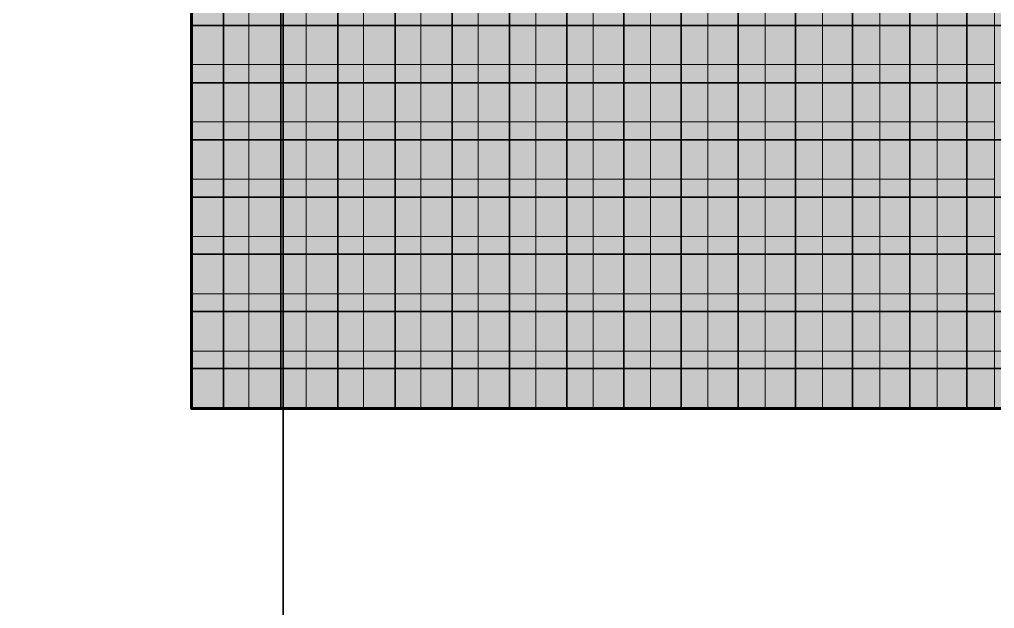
# Model space of a CAD drawing. Header units: millimetres. Extents: x -510890 to 418982, y -118257 to 141350.
# Drawn here: x 59673 to 68173, y -72929 to -67793 of the extents above; entities that cross this region are included whole.
import ezdxf

# ---------------------------------------------------------------- set-up
doc = ezdxf.new("R2010")
doc.units = ezdxf.units.MM
doc.layers.add('АР_Площадь контур', color=220, linetype='Continuous', lineweight=35, plot=False)

msp = doc.modelspace()

# ---------------------------------------------------------------- hatches: boundary and pattern name
at = {"layer": 'АР_Площадь контур', "true_color": 0x000000, "transparency": 33554687}
h = msp.add_hatch(dxfattribs=at)
h.set_pattern_fill('ANSI37', color=18, scale=157, angle=45, style=0)
h.set_pattern_definition([(90, (-3350.1, -135638.56), (-498.475, 0), []), (180, (-3350.1, -135638.56), (-6e-14, -498.475), [])])
h.paths.add_polyline_path([(71162.4, -71185.6), (61172.4, -71185.6), (61172.6, -62377.9), (67322.4, -62377.9), (67322.4, -65035.6), (67649, -65035.6), (67773.9, -65035.6), (71162.4, -65054.1)])
at = {"layer": 'АР_Площадь контур', "lineweight": 5, "ltscale": 300, "true_color": 0xb8b9bc, "transparency": 33554687}
h = msp.add_hatch(color=9, dxfattribs=at)
h.dxf.hatch_style = 1
h.paths.add_polyline_path([(61672.6, -65185.6), (61172.6, -65185.6)], flags=17)
h.paths.add_polyline_path([(62172.6, -65685.6), (61672.6, -65685.6), (61672.6, -66185.6), (62172.6, -66185.6)])
h.paths.add_polyline_path([(62672.6, -65685.6), (62172.6, -65685.6), (62172.6, -66185.6), (62672.6, -66185.6)])
h.paths.add_polyline_path([(62672.6, -66185.6), (62172.6, -66185.6)], flags=17)
h.paths.add_polyline_path([(63172.6, -65685.6), (62672.6, -65685.6), (62672.6, -66685.6), (63172.6, -66685.6)])
h.paths.add_polyline_path([(63172.6, -66685.6), (62672.6, -66685.6), (62672.6, -67185.6), (63172.6, -67185.6)])
h.paths.add_polyline_path([(63672.6, -66685.6), (63172.6, -66685.6), (63172.6, -67185.6), (63672.6, -67185.6)])
h.paths.add_polyline_path([(63672.6, -67185.6), (63172.6, -67185.6)])
h.paths.add_polyline_path([(64172.6, -66685.6), (63672.6, -66685.6), (63672.6, -67685.6), (64172.6, -67685.6)])
h.paths.add_polyline_path([(64172.6, -67685.6), (63672.6, -67685.6), (63672.6, -68185.6), (64172.6, -68185.6)])
h.paths.add_polyline_path([(64672.6, -67685.6), (64172.6, -67685.6), (64172.6, -68185.6), (64672.6, -68185.6)])
h.paths.add_polyline_path([(64672.6, -68185.6), (64172.6, -68185.6)], flags=17)
h.paths.add_polyline_path([(65172.6, -67685.6), (64672.6, -67685.6), (64672.6, -68685.6), (65172.6, -68685.6)])
h.paths.add_polyline_path([(65172.6, -68685.6), (64672.6, -68685.6), (64672.6, -69185.6), (65172.6, -69185.6)])
h.paths.add_polyline_path([(65672.6, -68685.6), (65172.6, -68685.6), (65172.6, -69185.6), (65672.6, -69185.6)])
h.paths.add_polyline_path([(65672.6, -69185.6), (65172.6, -69185.6)], flags=17)
h.paths.add_polyline_path([(66172.6, -68685.6), (65672.6, -68685.6), (65672.6, -69685.6), (66172.6, -69685.6)])
h.paths.add_polyline_path([(66172.6, -69685.6), (65672.6, -69685.6), (65672.6, -70185.6), (66172.6, -70185.6)])
h.paths.add_polyline_path([(66672.6, -69685.6), (66172.6, -69685.6), (66172.6, -70185.6), (66672.6, -70185.6)])
h.paths.add_polyline_path([(66672.6, -70185.6), (66672.6, -70685.6)], flags=17)
h.paths.add_polyline_path([(67172.6, -69685.6), (66672.6, -69685.6), (66672.6, -70685.6), (67172.6, -70685.6)])
h.paths.add_polyline_path([(67172.6, -70685.6), (66672.6, -70685.6), (66672.6, -71185.6), (67172.6, -71185.6)])
h.paths.add_polyline_path([(62172.6, -65185.6), (61672.6, -65185.6), (61672.6, -65685.6), (62172.6, -65685.6)])
at = {"layer": 'АР_Площадь контур', "lineweight": 5, "ltscale": 300, "true_color": 0x828487, "transparency": 33554687}
h = msp.add_hatch(color=252, dxfattribs=at)
h.dxf.hatch_style = 1
h.paths.add_polyline_path([(66672.6, -70685.6), (66172.6, -70685.6), (66172.6, -71185.6), (66672.6, -71185.6)])
h.paths.add_polyline_path([(66672.6, -70185.6), (66172.6, -70185.6), (66172.6, -70685.6), (66672.6, -70685.6)])
h.paths.add_polyline_path([(66172.6, -70185.6), (65672.6, -70185.6), (65672.6, -70685.6), (66172.6, -70685.6)])
h.paths.add_polyline_path([(65672.6, -70185.6), (65172.6, -70185.6), (65172.6, -70685.6), (65672.6, -70685.6)])
h.paths.add_polyline_path([(65672.6, -69685.6), (65172.6, -69685.6), (65172.6, -70185.6), (65672.6, -70185.6)])
h.paths.add_polyline_path([(65672.6, -69185.6), (65172.6, -69185.6), (65172.6, -69685.6), (65672.6, -69685.6)])
h.paths.add_polyline_path([(65172.6, -69185.6), (64672.6, -69185.6), (64672.6, -69685.6), (65172.6, -69685.6)])
h.paths.add_polyline_path([(64672.6, -69185.6), (64172.6, -69185.6), (64172.6, -69685.6), (64672.6, -69685.6)])
h.paths.add_polyline_path([(64672.6, -68685.6), (64172.6, -68685.6), (64172.6, -69185.6), (64672.6, -69185.6)])
h.paths.add_polyline_path([(64672.6, -68185.6), (64172.6, -68185.6), (64172.6, -68685.6), (64672.6, -68685.6)])
h.paths.add_polyline_path([(64172.6, -68185.6), (63672.6, -68185.6), (63672.6, -68685.6), (64172.6, -68685.6)])
h.paths.add_polyline_path([(63672.6, -68185.6), (63172.6, -68185.6), (63172.6, -68685.6), (63672.6, -68685.6)])
h.paths.add_polyline_path([(63672.6, -67685.6), (63172.6, -67685.6), (63172.6, -68185.6), (63672.6, -68185.6)])
h.paths.add_polyline_path([(63672.6, -67185.6), (63172.6, -67185.6), (63172.6, -67685.6), (63672.6, -67685.6)])
h.paths.add_polyline_path([(63172.6, -67185.6), (62672.6, -67185.6), (62672.6, -67685.6), (63172.6, -67685.6)])
h.paths.add_polyline_path([(62672.6, -67185.6), (62172.6, -67185.6), (62172.6, -67685.6), (62672.6, -67685.6)])
h.paths.add_polyline_path([(62672.6, -66685.6), (62172.6, -66685.6), (62172.6, -67185.6), (62672.6, -67185.6)])
h.paths.add_polyline_path([(62672.6, -66185.6), (62172.6, -66185.6), (62172.6, -66685.6), (62672.6, -66685.6)])
h.paths.add_polyline_path([(62172.6, -66185.6), (61672.6, -66185.6), (61672.6, -66685.6), (62172.6, -66685.6)])
h.paths.add_polyline_path([(61672.6, -66185.6), (61172.6, -66185.6), (61172.6, -66685.6), (61672.6, -66685.6)])
h.paths.add_polyline_path([(61672.6, -65685.6), (61172.6, -65685.6), (61172.6, -66185.6), (61672.6, -66185.6)])
h.paths.add_polyline_path([(61672.6, -65254.8), (61172.6, -65254.8), (61172.6, -65685.6), (61672.6, -65685.6)])
h.paths.add_polyline_path([(61672.6, -65185.6), (61172.6, -65185.6), (61172.6, -65254.8), (61672.6, -65254.8)])
at = {"layer": 'АР_Площадь контур', "lineweight": 5, "ltscale": 300, "transparency": 33554687}
h = msp.add_hatch(color=252, dxfattribs=at)
h.dxf.hatch_style = 1
h.paths.add_polyline_path([(61672.6, -66685.6), (61172.6, -66685.6), (61172.6, -67185.6), (61672.6, -67185.6)])
h.paths.add_polyline_path([(61672.6, -67185.6), (61172.6, -67185.6)], flags=17)
h.paths.add_polyline_path([(62172.6, -66685.6), (61672.6, -66685.6), (61672.6, -67685.6), (62172.6, -67685.6)])
h.paths.add_polyline_path([(62172.6, -67685.6), (61672.6, -67685.6), (61672.6, -68185.6), (62172.6, -68185.6)])
h.paths.add_polyline_path([(62672.6, -67685.6), (62172.6, -67685.6), (62172.6, -68185.6), (62672.6, -68185.6)])
h.paths.add_polyline_path([(62672.6, -68185.6), (62172.6, -68185.6)], flags=17)
h.paths.add_polyline_path([(63172.6, -67685.6), (62672.6, -67685.6), (62672.6, -68685.6), (63172.6, -68685.6)])
h.paths.add_polyline_path([(63172.6, -68685.6), (62672.6, -68685.6), (62672.6, -69185.6), (63172.6, -69185.6)])
h.paths.add_polyline_path([(63672.6, -68685.6), (63172.6, -68685.6), (63172.6, -69185.6), (63672.6, -69185.6)])
h.paths.add_polyline_path([(63672.6, -69185.6), (63172.6, -69185.6)], flags=17)
h.paths.add_polyline_path([(64172.6, -68685.6), (63672.6, -68685.6), (63672.6, -69685.6), (64172.6, -69685.6)])
h.paths.add_polyline_path([(64172.6, -69685.6), (63672.6, -69685.6), (63672.6, -70185.6), (64172.6, -70185.6)])
h.paths.add_polyline_path([(64672.6, -69685.6), (64172.6, -69685.6), (64172.6, -70185.6), (64672.6, -70185.6)])
h.paths.add_polyline_path([(64672.6, -70185.6), (64172.6, -70185.6)], flags=17)
h.paths.add_polyline_path([(65172.6, -69685.6), (64672.6, -69685.6), (64672.6, -70685.6), (65172.6, -70685.6)])
h.paths.add_polyline_path([(65172.6, -70685.6), (64672.6, -70685.6), (64672.6, -71185.6), (65172.6, -71185.6)])
h.paths.add_polyline_path([(66172.6, -70685.6), (65172.6, -70685.6), (65172.6, -71185.6), (66172.6, -71185.6)])
h = msp.add_hatch(color=252, dxfattribs=at)
h.dxf.hatch_style = 1
h.paths.add_polyline_path([(67672.6, -66685.6), (67172.6, -66685.6), (67172.6, -67185.6), (67672.6, -67185.6)])
h.paths.add_polyline_path([(67672.6, -67185.6), (67172.6, -67185.6)], flags=17)
h.paths.add_polyline_path([(68172.6, -66685.6), (67672.6, -66685.6), (67672.6, -67685.6), (68172.6, -67685.6)])
h.paths.add_polyline_path([(68172.6, -67685.6), (67672.6, -67685.6), (67672.6, -68185.6), (68172.6, -68185.6)])
h.paths.add_polyline_path([(68672.6, -67685.6), (68172.6, -67685.6), (68172.6, -68185.6), (68672.6, -68185.6)])
h.paths.add_polyline_path([(68672.6, -68185.6), (68172.6, -68185.6)], flags=17)
h.paths.add_polyline_path([(69172.6, -67685.6), (68672.6, -67685.6), (68672.6, -68685.6), (69172.6, -68685.6)])
h.paths.add_polyline_path([(69172.6, -68685.6), (68672.6, -68685.6), (68672.6, -69185.6), (69172.6, -69185.6)])
h.paths.add_polyline_path([(69672.6, -68685.6), (69172.6, -68685.6), (69172.6, -69185.6), (69672.6, -69185.6)])
h.paths.add_polyline_path([(69672.6, -69185.6), (69172.6, -69185.6)], flags=17)
h.paths.add_polyline_path([(70172.6, -68685.6), (69672.6, -68685.6), (69672.6, -69685.6), (70172.6, -69685.6)])
h.paths.add_polyline_path([(70172.6, -69685.6), (69672.6, -69685.6), (69672.6, -70185.6), (70172.6, -70185.6)])
h.paths.add_polyline_path([(70672.6, -69685.6), (70172.6, -69685.6), (70172.6, -70185.6), (70672.6, -70185.6)])
h.paths.add_polyline_path([(70672.6, -70185.6), (70172.6, -70185.6)], flags=17)
h.paths.add_polyline_path([(71162.4, -70685.6), (71162.4, -69685.6), (70672.6, -69685.6), (70672.6, -70685.6)])
h.paths.add_polyline_path([(71162.4, -71185.6), (71162.4, -70685.6), (70672.6, -70685.6), (70672.6, -71185.6)])
at = {"layer": 'АР_Площадь контур', "lineweight": 5, "ltscale": 300, "true_color": 0xb8b9bc, "transparency": 33554687}
h = msp.add_hatch(color=9, dxfattribs=at)
h.dxf.hatch_style = 1
h.paths.add_polyline_path([(64672.6, -70685.6), (64172.6, -70685.6), (64172.6, -71185.6), (64672.6, -71185.6)])
h.paths.add_polyline_path([(64672.6, -70185.6), (64172.6, -70185.6), (64172.6, -70685.6), (64672.6, -70685.6)])
h.paths.add_polyline_path([(64172.6, -70185.6), (63672.6, -70185.6), (63672.6, -70685.6), (64172.6, -70685.6)])
h.paths.add_polyline_path([(63672.6, -70185.6), (63172.6, -70185.6), (63172.6, -70685.6), (63672.6, -70685.6)])
h.paths.add_polyline_path([(63672.6, -69685.6), (63172.6, -69685.6), (63172.6, -70185.6), (63672.6, -70185.6)])
h.paths.add_polyline_path([(63672.6, -69185.6), (63172.6, -69185.6), (63172.6, -69685.6), (63672.6, -69685.6)])
h.paths.add_polyline_path([(63172.6, -69185.6), (62672.6, -69185.6), (62672.6, -69685.6), (63172.6, -69685.6)])
h.paths.add_polyline_path([(62672.6, -69185.6), (62172.6, -69185.6), (62172.6, -69685.6), (62672.6, -69685.6)])
h.paths.add_polyline_path([(62672.6, -68685.6), (62172.6, -68685.6), (62172.6, -69185.6), (62672.6, -69185.6)])
h.paths.add_polyline_path([(62672.6, -68185.6), (62172.6, -68185.6), (62172.6, -68685.6), (62672.6, -68685.6)])
h.paths.add_polyline_path([(62172.6, -68185.6), (61672.6, -68185.6), (61672.6, -68685.6), (62172.6, -68685.6)])
h.paths.add_polyline_path([(61672.6, -68185.6), (61172.6, -68185.6), (61172.6, -68685.6), (61672.6, -68685.6)])
h.paths.add_polyline_path([(61672.6, -67685.6), (61172.6, -67685.6), (61172.6, -68185.6), (61672.6, -68185.6)])
h.paths.add_polyline_path([(61672.6, -67185.6), (61172.6, -67185.6), (61172.6, -67685.6), (61672.6, -67685.6)])
h = msp.add_hatch(color=9, dxfattribs=at)
h.dxf.hatch_style = 1
h.paths.add_polyline_path([(70672.6, -70685.6), (70172.6, -70685.6), (70172.6, -71185.6), (70672.6, -71185.6)])
h.paths.add_polyline_path([(70672.6, -70185.6), (70172.6, -70185.6), (70172.6, -70685.6), (70672.6, -70685.6)])
h.paths.add_polyline_path([(70172.6, -70185.6), (69672.6, -70185.6), (69672.6, -70685.6), (70172.6, -70685.6)])
h.paths.add_polyline_path([(69672.6, -70185.6), (69172.6, -70185.6), (69172.6, -70685.6), (69672.6, -70685.6)])
h.paths.add_polyline_path([(69672.6, -69685.6), (69172.6, -69685.6), (69172.6, -70185.6), (69672.6, -70185.6)])
h.paths.add_polyline_path([(69672.6, -69185.6), (69172.6, -69185.6), (69172.6, -69685.6), (69672.6, -69685.6)])
h.paths.add_polyline_path([(69172.6, -69185.6), (68672.6, -69185.6), (68672.6, -69685.6), (69172.6, -69685.6)])
h.paths.add_polyline_path([(68672.6, -69185.6), (68172.6, -69185.6), (68172.6, -69685.6), (68672.6, -69685.6)])
h.paths.add_polyline_path([(68672.6, -68685.6), (68172.6, -68685.6), (68172.6, -69185.6), (68672.6, -69185.6)])
h.paths.add_polyline_path([(68672.6, -68185.6), (68172.6, -68185.6), (68172.6, -68685.6), (68672.6, -68685.6)])
h.paths.add_polyline_path([(68172.6, -68185.6), (67672.6, -68185.6), (67672.6, -68685.6), (68172.6, -68685.6)])
h.paths.add_polyline_path([(67672.6, -68185.6), (67172.6, -68185.6), (67172.6, -68685.6), (67672.6, -68685.6)])
h.paths.add_polyline_path([(67672.6, -67685.6), (67172.6, -67685.6), (67172.6, -68185.6), (67672.6, -68185.6)])
h.paths.add_polyline_path([(67672.6, -67185.6), (67172.6, -67185.6), (67172.6, -67685.6), (67672.6, -67685.6)])
at = {"layer": 'АР_Площадь контур', "lineweight": 5, "ltscale": 300, "transparency": 33554687}
h = msp.add_hatch(color=252, dxfattribs=at)
h.dxf.hatch_style = 1
h.paths.add_polyline_path([(65672.6, -67685.6), (65172.6, -67685.6), (65172.6, -68185.6), (65672.6, -68185.6)])
at = {"layer": 'АР_Площадь контур', "lineweight": 5, "ltscale": 300, "true_color": 0x828487, "transparency": 33554687}
h = msp.add_hatch(color=252, dxfattribs=at)
h.dxf.hatch_style = 1
h.paths.add_polyline_path([(66172.5, -67685.6), (65672.5, -67685.6), (65672.5, -68185.6), (66172.5, -68185.6)])
h = msp.add_hatch(color=252, dxfattribs=at)
h.dxf.hatch_style = 1
h.paths.add_polyline_path([(66672.5, -67685.6), (66172.5, -67685.6), (66172.5, -68185.6), (66672.5, -68185.6)])
h = msp.add_hatch(color=252, dxfattribs=at)
h.dxf.hatch_style = 1
h.paths.add_polyline_path([(67172.5, -67685.6), (66672.5, -67685.6), (66672.5, -68185.6), (67172.5, -68185.6)])
at = {"layer": 'АР_Площадь контур', "lineweight": 5, "ltscale": 300, "transparency": 33554687}
h = msp.add_hatch(color=252, dxfattribs=at)
h.dxf.hatch_style = 1
h.paths.add_polyline_path([(65672.6, -68185.6), (65172.6, -68185.6), (65172.6, -68685.6), (65672.6, -68685.6)])
h = msp.add_hatch(color=252, dxfattribs=at)
h.dxf.hatch_style = 1
h.paths.add_polyline_path([(66172.6, -68185.6), (65672.6, -68185.6), (65672.6, -68685.6), (66172.6, -68685.6)])
h = msp.add_hatch(color=252, dxfattribs=at)
h.dxf.hatch_style = 1
h.paths.add_polyline_path([(66672.6, -68185.6), (66172.6, -68185.6), (66172.6, -68685.6), (66672.6, -68685.6)])
at = {"layer": 'АР_Площадь контур', "lineweight": 5, "ltscale": 300, "true_color": 0x828487, "transparency": 33554687}
h = msp.add_hatch(color=252, dxfattribs=at)
h.dxf.hatch_style = 1
h.paths.add_polyline_path([(67172.5, -68185.6), (66672.5, -68185.6), (66672.5, -68685.6), (67172.5, -68685.6)])
at = {"layer": 'АР_Площадь контур', "lineweight": 5, "ltscale": 300, "transparency": 33554687}
h = msp.add_hatch(color=252, dxfattribs=at)
h.dxf.hatch_style = 1
h.paths.add_polyline_path([(60172.6, -68685.6), (59672.6, -68685.6)], flags=17)
h.paths.add_polyline_path([(61172.6, -69685.6), (60672.6, -69685.6)], flags=17)
h.paths.add_polyline_path([(61672.6, -69185.6), (61172.6, -69185.6), (61172.6, -70185.6), (61672.6, -70185.6)])
h.paths.add_polyline_path([(61672.6, -70185.6), (61172.6, -70185.6), (61172.6, -70685.6), (61672.6, -70685.6)])
h.paths.add_polyline_path([(62172.6, -70185.6), (61672.6, -70185.6), (61672.6, -70685.6), (62172.6, -70685.6)])
h.paths.add_polyline_path([(62172.6, -70685.6), (61672.6, -70685.6)], flags=17)
h.paths.add_polyline_path([(62672.6, -70185.6), (62172.6, -70185.6), (62172.6, -71185.6), (62672.6, -71185.6)])
h.paths.add_polyline_path([(63172.6, -71685.6), (62672.6, -71685.6)], flags=17)
at = {"layer": 'АР_Площадь контур', "lineweight": 5, "ltscale": 300, "true_color": 0x828487, "transparency": 33554687}
h = msp.add_hatch(color=252, dxfattribs=at)
h.dxf.hatch_style = 1
h.paths.add_polyline_path([(61172.4, -68686), (61172.4, -69185.6), (61172.6, -69185.6), (61172.6, -68686)])
h = msp.add_hatch(color=252, dxfattribs=at)
h.dxf.hatch_style = 1
h.paths.add_polyline_path([(61672.6, -69185.6), (61172.6, -69185.6)])
h.paths.add_polyline_path([(62172.6, -68685.6), (61672.6, -68685.6), (61672.6, -69685.6), (62172.6, -69685.6)])
h.paths.add_polyline_path([(62172.6, -69685.6), (61672.6, -69685.6), (61672.6, -70185.6), (62172.6, -70185.6)])
h.paths.add_polyline_path([(63172.6, -69685.6), (62172.6, -69685.6), (62172.6, -70185.6), (63172.6, -70185.6)])
h.paths.add_polyline_path([(61672.6, -68685.6), (61172.6, -68685.6), (61172.6, -69185.6), (61672.6, -69185.6)])
h.paths.add_polyline_path([(62672.6, -70185.6), (62672.6, -70685.6)], flags=17)
h.paths.add_polyline_path([(63172.6, -70238.1), (63172.6, -70185.6), (62836.5, -70185.6), (62672.6, -70185.6), (62672.6, -70685.6), (63172.6, -70685.6)])
h.paths.add_polyline_path([(63172.6, -70685.6), (62672.6, -70685.6), (62672.6, -71185.6), (63172.6, -71185.6)])
h.paths.add_polyline_path([(64172.6, -70685.6), (63172.6, -70685.6), (63172.6, -71185.6), (64172.6, -71185.6)])
at = {"layer": 'АР_Площадь контур', "lineweight": 5, "ltscale": 300, "transparency": 33554687}
h = msp.add_hatch(color=252, dxfattribs=at)
h.dxf.hatch_style = 1
h.paths.add_polyline_path([(66172.6, -68685.6), (65672.6, -68685.6)], flags=17)
h.paths.add_polyline_path([(67172.6, -69685.6), (66672.6, -69685.6)], flags=17)
h.paths.add_polyline_path([(67672.6, -69185.6), (67172.6, -69185.6), (67172.6, -70185.6), (67672.6, -70185.6)])
h.paths.add_polyline_path([(67672.6, -70185.6), (67172.6, -70185.6), (67172.6, -70685.6), (67672.6, -70685.6)])
h.paths.add_polyline_path([(68172.6, -70185.6), (67672.6, -70185.6), (67672.6, -70685.6), (68172.6, -70685.6)])
h.paths.add_polyline_path([(68172.6, -70685.6), (67672.6, -70685.6)], flags=17)
h.paths.add_polyline_path([(68672.6, -70185.6), (68172.6, -70185.6), (68172.6, -71185.6), (68672.6, -71185.6)])
h.paths.add_polyline_path([(69172.6, -71685.6), (68672.6, -71685.6)], flags=17)
h = msp.add_hatch(color=252, dxfattribs=at)
h.dxf.hatch_style = 1
h.paths.add_polyline_path([(66672.6, -68685.6), (66172.6, -68685.6), (66172.6, -69185.6), (66672.6, -69185.6)])
at = {"layer": 'АР_Площадь контур', "lineweight": 5, "ltscale": 300, "true_color": 0x828487, "transparency": 33554687}
h = msp.add_hatch(color=252, dxfattribs=at)
h.dxf.hatch_style = 1
h.paths.add_polyline_path([(67172.5, -68685.6), (66672.5, -68685.6), (66672.5, -69185.6), (67172.5, -69185.6)])
h = msp.add_hatch(color=252, dxfattribs=at)
h.dxf.hatch_style = 1
h.paths.add_polyline_path([(67672.6, -69185.6), (67172.6, -69185.6)])
h.paths.add_polyline_path([(68172.6, -68685.6), (67672.6, -68685.6), (67672.6, -69685.6), (68172.6, -69685.6)])
h.paths.add_polyline_path([(68172.6, -69685.6), (67672.6, -69685.6), (67672.6, -70185.6), (68172.6, -70185.6)])
h.paths.add_polyline_path([(69172.6, -69685.6), (68172.6, -69685.6), (68172.6, -70185.6), (69172.6, -70185.6)])
h.paths.add_polyline_path([(67672.6, -68685.6), (67172.6, -68685.6), (67172.6, -69185.6), (67672.6, -69185.6)])
h.paths.add_polyline_path([(68672.6, -70185.6), (68672.6, -70685.6)], flags=17)
h.paths.add_polyline_path([(69172.6, -70238.1), (69172.6, -70185.6), (68836.5, -70185.6), (68672.6, -70185.6), (68672.6, -70685.6), (69172.6, -70685.6)])
h.paths.add_polyline_path([(69172.6, -70685.6), (68672.6, -70685.6), (68672.6, -71185.6), (69172.6, -71185.6)])
h.paths.add_polyline_path([(70172.6, -70685.6), (69172.6, -70685.6), (69172.6, -71185.6), (70172.6, -71185.6)])
at = {"layer": 'АР_Площадь контур', "lineweight": 5, "ltscale": 300, "transparency": 33554687}
h = msp.add_hatch(color=252, dxfattribs=at)
h.dxf.hatch_style = 1
h.paths.add_polyline_path([(61172.4, -69185.6), (61172.4, -69685.6), (61172.6, -69685.6), (61172.6, -69185.6)])
h = msp.add_hatch(color=252, dxfattribs=at)
h.dxf.hatch_style = 1
h.paths.add_polyline_path([(66672.6, -69185.6), (66172.6, -69185.6), (66172.6, -69685.6), (66672.6, -69685.6)])
h = msp.add_hatch(color=252, dxfattribs=at)
h.dxf.hatch_style = 1
h.paths.add_polyline_path([(67172.6, -69185.6), (66672.6, -69185.6), (66672.6, -69685.6), (67172.6, -69685.6)])
at = {"layer": 'АР_Площадь контур', "lineweight": 5, "ltscale": 300, "true_color": 0xc7c8ca, "transparency": 33554687}
h = msp.add_hatch(color=9, dxfattribs=at)
h.dxf.hatch_style = 1
h.paths.add_polyline_path([(61172.4, -69685.6), (61172.4, -70185.6), (61172.6, -70185.6), (61172.6, -69685.6)])
h = msp.add_hatch(color=9, dxfattribs=at)
h.dxf.hatch_style = 1
h.paths.add_polyline_path([(61172.4, -71185.5), (61572.3, -71185.6), (62172.6, -71185.6), (62172.6, -70685.6), (61172.6, -70685.6), (61172.6, -70836.9)])
h = msp.add_hatch(color=9, dxfattribs=at)
h.dxf.hatch_style = 1
h.paths.add_polyline_path([(67172.4, -71185.5), (67572.3, -71185.6), (68172.6, -71185.6), (68172.6, -70685.6), (67172.6, -70685.6), (67172.6, -70836.9)])

# ---------------------------------------------------------------- linework, layer by layer
at = {"layer": 'АР_Площадь контур', "ltscale": 40}
msp.add_lwpolyline([(147499.4, -118257.2), (61972.3, -118257.2), (61972.3, -34460), (147499.4, -34460)], close=True, dxfattribs=at)
at = {"layer": 'АР_Площадь контур', "lineweight": 60}
msp.add_lwpolyline([(67322.4, -63029.6), (67322.4, -62377.9), (61172.4, -62377.9), (61172.4, -71185.6), (71162.4, -71185.6), (71162.4, -66285.6)], dxfattribs=at)
at = {"layer": 'АР_Площадь контур', "lineweight": 5, "ltscale": 300}
msp.add_lwpolyline([(71162.4, -71185.6), (61172.4, -71185.6), (61172.4, -62377.9), (61172.4, -62377.9), (61172.4, -62377.9), (67322.4, -62377.9), (67322.4, -63029.6), (67622.4, -63029.6), (67622.4, -64529.6), (67322.4, -64529.6), (67322.4, -65035.6), (68562.4, -65035.6), (71162.4, -65035.6), (71162.4, -65155.6), (71282.4, -65155.6), (71282.4, -66285.6), (71162.4, -66285.6)], close=True, dxfattribs=at)
for points in [[(61172.4, -71185.6), (61172.6, -65185.6)], [(61672.6, -68185.6), (61672.6, -67685.6), (61172.6, -67685.6), (61172.6, -68185.6), (61672.6, -68185.6)], [(62172.6, -68185.6), (62172.6, -67685.6), (61672.6, -67685.6), (61672.6, -68185.6), (62172.6, -68185.6)], [(62672.6, -68185.6), (62672.6, -67685.6), (62172.6, -67685.6), (62172.6, -68185.6), (62672.6, -68185.6)], [(63172.6, -68185.6), (63172.6, -67685.6), (62672.6, -67685.6), (62672.6, -68185.6), (63172.6, -68185.6)], [(63672.6, -68185.6), (63672.6, -67685.6), (63172.6, -67685.6), (63172.6, -68185.6), (63672.6, -68185.6)], [(64172.6, -68185.6), (64172.6, -67685.6), (63672.6, -67685.6), (63672.6, -68185.6), (64172.6, -68185.6)], [(64672.6, -68185.6), (64672.6, -67685.6), (64172.6, -67685.6), (64172.6, -68185.6), (64672.6, -68185.6)], [(65172.6, -68185.6), (65172.6, -67685.6), (64672.6, -67685.6), (64672.6, -68185.6), (65172.6, -68185.6)], [(65672.6, -68185.6), (65672.6, -67685.6), (65172.6, -67685.6), (65172.6, -68185.6), (65672.6, -68185.6)], [(66172.6, -68185.6), (66172.6, -67685.6), (65672.6, -67685.6), (65672.6, -68185.6), (66172.6, -68185.6)], [(66672.6, -68185.6), (66672.6, -67685.6), (66172.6, -67685.6), (66172.6, -68185.6), (66672.6, -68185.6)], [(67172.6, -68185.6), (67172.6, -67685.6), (66672.6, -67685.6), (66672.6, -68185.6), (67172.6, -68185.6)], [(67672.6, -68185.6), (67672.6, -67685.6), (67172.6, -67685.6), (67172.6, -68185.6), (67672.6, -68185.6)], [(68172.6, -68185.6), (68172.6, -67685.6), (67672.6, -67685.6), (67672.6, -68185.6), (68172.6, -68185.6)], [(61672.6, -68685.6), (61672.6, -68185.6), (61172.6, -68185.6), (61172.6, -68685.6), (61672.6, -68685.6)], [(62172.6, -68685.6), (62172.6, -68185.6), (61672.6, -68185.6), (61672.6, -68685.6), (62172.6, -68685.6)], [(62672.6, -68685.6), (62672.6, -68185.6), (62172.6, -68185.6), (62172.6, -68685.6), (62672.6, -68685.6)], [(63172.6, -68685.6), (63172.6, -68185.6), (62672.6, -68185.6), (62672.6, -68685.6), (63172.6, -68685.6)], [(63672.6, -68685.6), (63672.6, -68185.6), (63172.6, -68185.6), (63172.6, -68685.6), (63672.6, -68685.6)], [(64172.6, -68685.6), (64172.6, -68185.6), (63672.6, -68185.6), (63672.6, -68685.6), (64172.6, -68685.6)], [(64672.6, -68685.6), (64672.6, -68185.6), (64172.6, -68185.6), (64172.6, -68685.6), (64672.6, -68685.6)], [(65172.6, -68685.6), (65172.6, -68185.6), (64672.6, -68185.6), (64672.6, -68685.6), (65172.6, -68685.6)], [(65672.6, -68685.6), (65672.6, -68185.6), (65172.6, -68185.6), (65172.6, -68685.6), (65672.6, -68685.6)], [(66172.6, -68685.6), (66172.6, -68185.6), (65672.6, -68185.6), (65672.6, -68685.6), (66172.6, -68685.6)], [(66672.6, -68685.6), (66672.6, -68185.6), (66172.6, -68185.6), (66172.6, -68685.6), (66672.6, -68685.6)], [(67172.6, -68685.6), (67172.6, -68185.6), (66672.6, -68185.6), (66672.6, -68685.6), (67172.6, -68685.6)], [(67672.6, -68685.6), (67672.6, -68185.6), (67172.6, -68185.6), (67172.6, -68685.6), (67672.6, -68685.6)], [(68172.6, -68685.6), (68172.6, -68185.6), (67672.6, -68185.6), (67672.6, -68685.6), (68172.6, -68685.6)], [(61672.6, -69185.6), (61672.6, -68685.6), (61172.6, -68685.6), (61172.6, -69185.6), (61672.6, -69185.6)], [(62172.6, -69185.6), (62172.6, -68685.6), (61672.6, -68685.6), (61672.6, -69185.6), (62172.6, -69185.6)], [(62672.6, -69185.6), (62672.6, -68685.6), (62172.6, -68685.6), (62172.6, -69185.6), (62672.6, -69185.6)], [(63172.6, -69185.6), (63172.6, -68685.6), (62672.6, -68685.6), (62672.6, -69185.6), (63172.6, -69185.6)], [(63672.6, -69185.6), (63672.6, -68685.6), (63172.6, -68685.6), (63172.6, -69185.6), (63672.6, -69185.6)], [(64172.6, -69185.6), (64172.6, -68685.6), (63672.6, -68685.6), (63672.6, -69185.6), (64172.6, -69185.6)], [(64672.6, -69185.6), (64672.6, -68685.6), (64172.6, -68685.6), (64172.6, -69185.6), (64672.6, -69185.6)], [(65172.6, -69185.6), (65172.6, -68685.6), (64672.6, -68685.6), (64672.6, -69185.6), (65172.6, -69185.6)], [(65672.6, -69185.6), (65672.6, -68685.6), (65172.6, -68685.6), (65172.6, -69185.6), (65672.6, -69185.6)], [(66172.6, -69185.6), (66172.6, -68685.6), (65672.6, -68685.6), (65672.6, -69185.6), (66172.6, -69185.6)], [(66672.6, -69185.6), (66672.6, -68685.6), (66172.6, -68685.6), (66172.6, -69185.6), (66672.6, -69185.6)], [(67172.6, -69185.6), (67172.6, -68685.6), (66672.6, -68685.6), (66672.6, -69185.6), (67172.6, -69185.6)], [(67672.6, -69185.6), (67672.6, -68685.6), (67172.6, -68685.6), (67172.6, -69185.6), (67672.6, -69185.6)], [(68172.6, -69185.6), (68172.6, -68685.6), (67672.6, -68685.6), (67672.6, -69185.6), (68172.6, -69185.6)], [(61672.6, -69685.6), (61672.6, -69185.6), (61172.6, -69185.6), (61172.6, -69685.6), (61672.6, -69685.6)], [(62172.6, -69685.6), (62172.6, -69185.6), (61672.6, -69185.6), (61672.6, -69685.6), (62172.6, -69685.6)], [(62672.6, -69685.6), (62672.6, -69185.6), (62172.6, -69185.6), (62172.6, -69685.6), (62672.6, -69685.6)], [(63172.6, -69685.6), (63172.6, -69185.6), (62672.6, -69185.6), (62672.6, -69685.6), (63172.6, -69685.6)], [(64172.6, -69685.6), (64172.6, -69185.6), (63672.6, -69185.6), (63672.6, -69685.6), (64172.6, -69685.6)], [(64672.6, -69685.6), (64672.6, -69185.6), (64172.6, -69185.6), (64172.6, -69685.6), (64672.6, -69685.6)], [(65172.6, -69685.6), (65172.6, -69185.6), (64672.6, -69185.6), (64672.6, -69685.6), (65172.6, -69685.6)], [(65672.6, -69685.6), (65672.6, -69185.6), (65172.6, -69185.6), (65172.6, -69685.6), (65672.6, -69685.6)], [(66172.6, -69685.6), (66172.6, -69185.6), (65672.6, -69185.6), (65672.6, -69685.6), (66172.6, -69685.6)], [(66672.6, -69685.6), (66672.6, -69185.6), (66172.6, -69185.6), (66172.6, -69685.6), (66672.6, -69685.6)], [(67172.6, -69685.6), (67172.6, -69185.6), (66672.6, -69185.6), (66672.6, -69685.6), (67172.6, -69685.6)], [(67672.6, -69685.6), (67672.6, -69185.6), (67172.6, -69185.6), (67172.6, -69685.6), (67672.6, -69685.6)], [(68172.6, -69685.6), (68172.6, -69185.6), (67672.6, -69185.6), (67672.6, -69685.6), (68172.6, -69685.6)], [(61672.6, -70185.6), (61672.6, -69685.6), (61172.6, -69685.6), (61172.6, -70185.6), (61672.6, -70185.6)], [(62172.6, -70185.6), (62172.6, -69685.6), (61672.6, -69685.6), (61672.6, -70185.6), (62172.6, -70185.6)], [(62672.6, -70185.6), (62672.6, -69685.6), (62172.6, -69685.6), (62172.6, -70185.6), (62672.6, -70185.6)], [(63172.6, -70185.6), (63172.6, -69685.6), (62672.6, -69685.6), (62672.6, -70185.6), (63172.6, -70185.6)], [(63672.6, -70185.6), (63672.6, -69685.6), (63172.6, -69685.6), (63172.6, -70185.6), (63672.6, -70185.6)], [(64172.6, -70185.6), (64172.6, -69685.6), (63672.6, -69685.6), (63672.6, -70185.6), (64172.6, -70185.6)], [(64672.6, -70185.6), (64672.6, -69685.6), (64172.6, -69685.6), (64172.6, -70185.6), (64672.6, -70185.6)], [(65172.6, -70185.6), (65172.6, -69685.6), (64672.6, -69685.6), (64672.6, -70185.6), (65172.6, -70185.6)], [(65672.6, -70185.6), (65672.6, -69685.6), (65172.6, -69685.6), (65172.6, -70185.6), (65672.6, -70185.6)], [(66172.6, -70185.6), (66172.6, -69685.6), (65672.6, -69685.6), (65672.6, -70185.6), (66172.6, -70185.6)], [(66672.6, -70185.6), (66672.6, -69685.6), (66172.6, -69685.6), (66172.6, -70185.6), (66672.6, -70185.6)], [(67172.6, -70185.6), (67172.6, -69685.6), (66672.6, -69685.6), (66672.6, -70185.6), (67172.6, -70185.6)], [(67672.6, -70185.6), (67672.6, -69685.6), (67172.6, -69685.6), (67172.6, -70185.6), (67672.6, -70185.6)], [(68172.6, -70185.6), (68172.6, -69685.6), (67672.6, -69685.6), (67672.6, -70185.6), (68172.6, -70185.6)], [(61672.6, -70685.6), (61672.6, -70185.6), (61172.6, -70185.6), (61172.6, -70685.6), (61672.6, -70685.6)], [(62172.6, -70685.6), (62172.6, -70185.6), (61672.6, -70185.6), (61672.6, -70685.6), (62172.6, -70685.6)], [(62672.6, -70685.6), (62672.6, -70185.6), (62172.6, -70185.6), (62172.6, -70685.6), (62672.6, -70685.6)], [(63172.6, -70685.6), (63172.6, -70185.6), (62672.6, -70185.6), (62672.6, -70685.6), (63172.6, -70685.6)], [(63672.6, -70685.6), (63672.6, -70185.6), (63172.6, -70185.6), (63172.6, -70685.6), (63672.6, -70685.6)], [(64172.6, -70685.6), (64172.6, -70185.6), (63672.6, -70185.6), (63672.6, -70685.6), (64172.6, -70685.6)], [(64672.6, -70685.6), (64672.6, -70185.6), (64172.6, -70185.6), (64172.6, -70685.6), (64672.6, -70685.6)], [(65172.6, -70685.6), (65172.6, -70185.6), (64672.6, -70185.6), (64672.6, -70685.6), (65172.6, -70685.6)], [(65672.6, -70685.6), (65672.6, -70185.6), (65172.6, -70185.6), (65172.6, -70685.6), (65672.6, -70685.6)], [(66172.6, -70685.6), (66172.6, -70185.6), (65672.6, -70185.6), (65672.6, -70685.6), (66172.6, -70685.6)], [(66672.6, -70685.6), (66672.6, -70185.6), (66172.6, -70185.6), (66172.6, -70685.6), (66672.6, -70685.6)], [(67172.6, -70685.6), (67172.6, -70185.6), (66672.6, -70185.6), (66672.6, -70685.6), (67172.6, -70685.6)], [(67672.6, -70685.6), (67672.6, -70185.6), (67172.6, -70185.6), (67172.6, -70685.6), (67672.6, -70685.6)], [(68172.6, -70685.6), (68172.6, -70185.6), (67672.6, -70185.6), (67672.6, -70685.6), (68172.6, -70685.6)], [(61672.6, -71185.6), (61672.6, -70685.6), (61172.6, -70685.6), (61172.6, -70836.9)], [(62172.6, -71185.6), (62172.6, -70685.6), (61672.6, -70685.6), (61672.6, -71185.6), (62172.6, -71185.6)], [(62672.6, -71185.6), (62672.6, -70685.6), (62172.6, -70685.6), (62172.6, -71185.6), (62672.6, -71185.6)], [(63172.6, -71185.6), (63172.6, -70685.6), (62672.6, -70685.6), (62672.6, -71185.6), (63172.6, -71185.6)], [(63672.6, -71185.6), (63672.6, -70685.6), (63172.6, -70685.6), (63172.6, -71185.6), (63672.6, -71185.6)], [(64172.6, -71185.6), (64172.6, -70685.6), (63672.6, -70685.6), (63672.6, -71185.6), (64172.6, -71185.6)], [(64672.6, -71185.6), (64672.6, -70685.6), (64172.6, -70685.6), (64172.6, -71185.6), (64672.6, -71185.6)], [(65172.6, -71185.6), (65172.6, -70685.6), (64672.6, -70685.6), (64672.6, -71185.6), (65172.6, -71185.6)], [(65172.6, -71185.6), (65172.6, -70685.6), (64672.6, -70685.6), (64672.6, -71185.6), (65172.6, -71185.6)], [(65672.6, -71185.6), (65672.6, -70685.6), (65172.6, -70685.6), (65172.6, -71185.6), (65672.6, -71185.6)], [(66172.6, -71185.6), (66172.6, -70685.6), (65672.6, -70685.6), (65672.6, -71185.6), (66172.6, -71185.6)], [(66672.6, -71185.6), (66672.6, -70685.6), (66172.6, -70685.6), (66172.6, -71185.6), (66672.6, -71185.6)], [(67172.6, -71185.6), (67172.6, -70685.6), (66672.6, -70685.6), (66672.6, -71185.6), (67172.6, -71185.6)], [(67672.6, -71185.6), (67672.6, -70685.6), (67172.6, -70685.6), (67172.6, -71185.6)], [(68172.6, -71185.6), (68172.6, -70685.6), (67672.6, -70685.6), (67672.6, -71185.6), (68172.6, -71185.6)], [(68672.6, -71185.6), (68672.6, -70685.6), (68172.6, -70685.6), (68172.6, -71185.6), (68672.6, -71185.6)], [(61172.4, -71185.6), (61672.6, -71185.6)], [(67172.6, -71185.6), (67672.6, -71185.6)]]:
    msp.add_lwpolyline(points, dxfattribs=at)
at = {"layer": 'АР_Площадь контур', "lineweight": 5}
for points in [[(61172.4, -69185.6), (61172.6, -69185.6), (61172.6, -68685.6), (61172.4, -68685.6)], [(61172.4, -69685.6), (61172.6, -69685.6), (61172.6, -69185.6), (61172.4, -69185.6)], [(61172.4, -70185.6), (61172.6, -70185.6), (61172.6, -69685.6), (61172.4, -69685.6)]]:
    msp.add_lwpolyline(points, dxfattribs=at)

doc.saveas('drawing.dxf')
